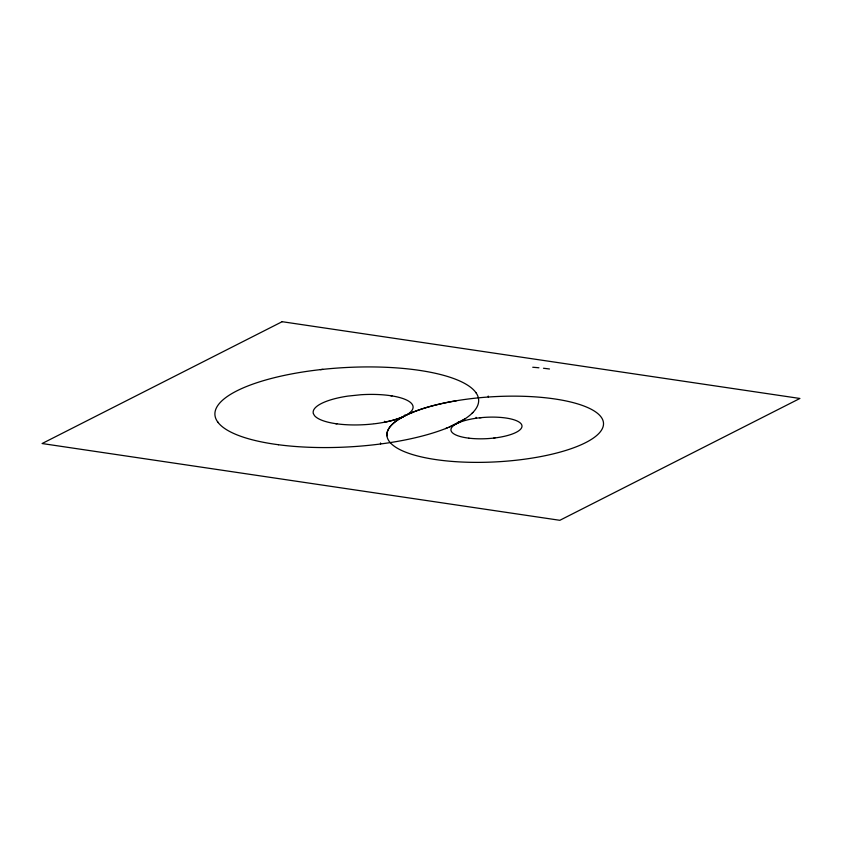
<?xml version="1.0" encoding="UTF-8"?>
<svg xmlns="http://www.w3.org/2000/svg" width="842" height="842" viewBox="0 0 842 842"><rect width="100%" height="100%" fill="white"/><g stroke="black" fill="none" stroke-linecap="round" stroke-linejoin="round"><path stroke-width="1.26" d="M472.888 412.475L472.057 413.306M464.91 418.927L449.133 427.126M384.52 421.263L384.573 422.2A50.046 15.051 -3.2 0 0 404.107 416.222A108.46 32.617 -3.2 0 0 484.118 462.311A108.46 32.617 -3.2 0 0 596.336 412.422A108.46 32.617 -3.2 0 0 414.917 411.433L412.748 412.285A108.123 32.512 -3.2 0 0 404.844 415.853L398.582 419.421A108.418 32.606 -3.2 0 0 386.962 435.672L386.973 435.861M405.128 415.706L407.991 414.032A50.046 15.051 -3.2 0 0 360.997 394.73L347.872 396.098A50.046 15.051 -3.2 0 0 313.298 413.327M278.449 444.734A132.068 39.711 -3.2 0 0 373.911 444.787L378.753 444.208A132.068 39.711 -3.2 0 0 447.091 427.968L449.512 426.968A131.962 39.679 -3.2 0 0 456.838 423.568L457.816 423.063A132.068 39.711 -3.2 0 0 477.004 394.34L476.119 392.909M404.055 416.243L400.497 417.779A50.099 15.061 -3.2 0 1 374.153 423.821L374.027 423.831M411.17 412.938L412.748 412.285M459.037 422.558L458.395 421.684M447.155 427.936L445.555 428.578M456.459 400.729L455.448 400.897A108.418 32.606 -3.2 0 0 404.834 415.864L404.792 415.011M494.98 437.924L493.77 438.072M320.36 369.638L322.96 369.354M373.28 423.915L373.153 423.926A50.046 15.051 -3.2 0 1 314.445 415.548L313.392 413.675M479.593 417.8L481.277 417.632M278.46 444.734L274.66 444.208A132.068 39.711 -3.2 0 1 236.728 390.93A132.068 39.711 -3.2 0 1 419.979 370.448L423.673 371.038A132.068 39.711 -3.2 0 1 476.119 392.909M336.947 423.842L335.59 423.652M390.667 395.698L392.004 395.908M218.152 422.547L217.594 421.789M488.244 396.056L488.307 397.014M476.098 417.306L476.151 418.242M380.51 442.987L380.573 443.976M532.744 367.249A118.648 37.122 -2.1 0 1 538.922 367.786M543.49 368.259A118.648 37.122 -2.1 0 1 549.479 368.996M282.154 321.697L42.1 443.534L559.846 520.303L799.9 398.466L282.154 321.697M468.889 438.166A35.564 10.693 -3.2 0 0 521.987 426.094A35.564 10.693 -3.2 0 0 468.541 419.632A35.564 10.693 -3.2 0 0 468.889 438.166"/></g></svg>
